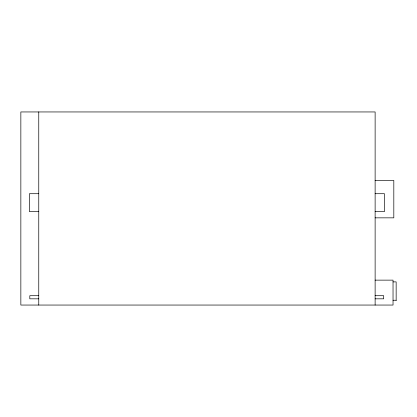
<?xml version="1.0" encoding="UTF-8"?>
<svg xmlns="http://www.w3.org/2000/svg" width="417" height="417" viewBox="0 0 417 417"><rect width="100%" height="100%" fill="white"/><g stroke="black" fill="none" stroke-linecap="round" stroke-linejoin="round"><path stroke-width="0.63" d="M375.128 180.467L393.815 180.467L393.815 217.846L375.128 217.846M38.76 193.707L29.414 193.707L29.414 211.617L38.76 211.617M375.128 193.707L384.469 193.707L384.469 211.617L375.128 211.617M375.128 280.135L393.033 280.135L393.033 305.051L20.85 305.051L20.85 111.949L375.128 111.949L375.128 305.051M393.033 281.882L396.15 281.882L396.15 300.553M38.76 295.705L29.805 295.705L29.805 298.822L38.76 298.822M375.128 295.705L383.692 295.705L383.692 298.822L375.128 298.822M393.033 300.256L396.15 300.256M38.76 111.949L38.76 305.051"/></g></svg>
